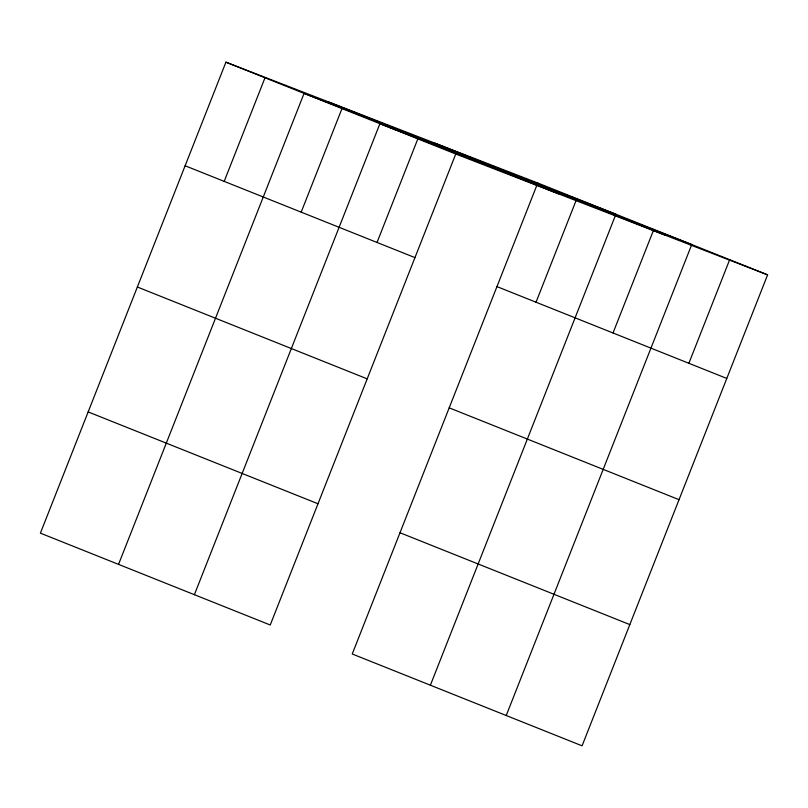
<?xml version="1.0" encoding="UTF-8"?>
<svg xmlns="http://www.w3.org/2000/svg" width="808" height="808" viewBox="0 0 808 808"><rect width="100%" height="100%" fill="white"/><g stroke="black" fill="none" stroke-linecap="round" stroke-linejoin="round"><path stroke-width="1.21" d="M537.764 183.002L225.927 62.176L40.4 533.149L270.236 624.998L455.762 154.015L767.6 274.851L582.073 745.824L352.238 653.985L537.764 183.002L767.6 274.851M224.19 181.376L264.994 77.79M118.544 564.378L304.071 93.395L615.908 214.231L430.381 685.214M301.182 212.151L341.996 108.555M194.395 594.688L379.911 123.705L691.749 244.541L506.232 715.514M377.033 242.451L417.837 138.865M536.027 302.212L576.831 198.617M613.02 332.977L653.834 229.381M688.87 363.287L729.675 259.691M434.856 143.127L664.691 234.977M328.826 102.05L558.671 193.89M225.927 62.176L455.762 154.015M496.95 286.598L726.796 378.437M185.113 165.761L414.959 257.611M449.197 407.838L679.033 499.677M137.36 287.002L367.196 378.851M399.99 532.745L629.836 624.594M88.153 411.918L317.999 503.758"/></g></svg>
